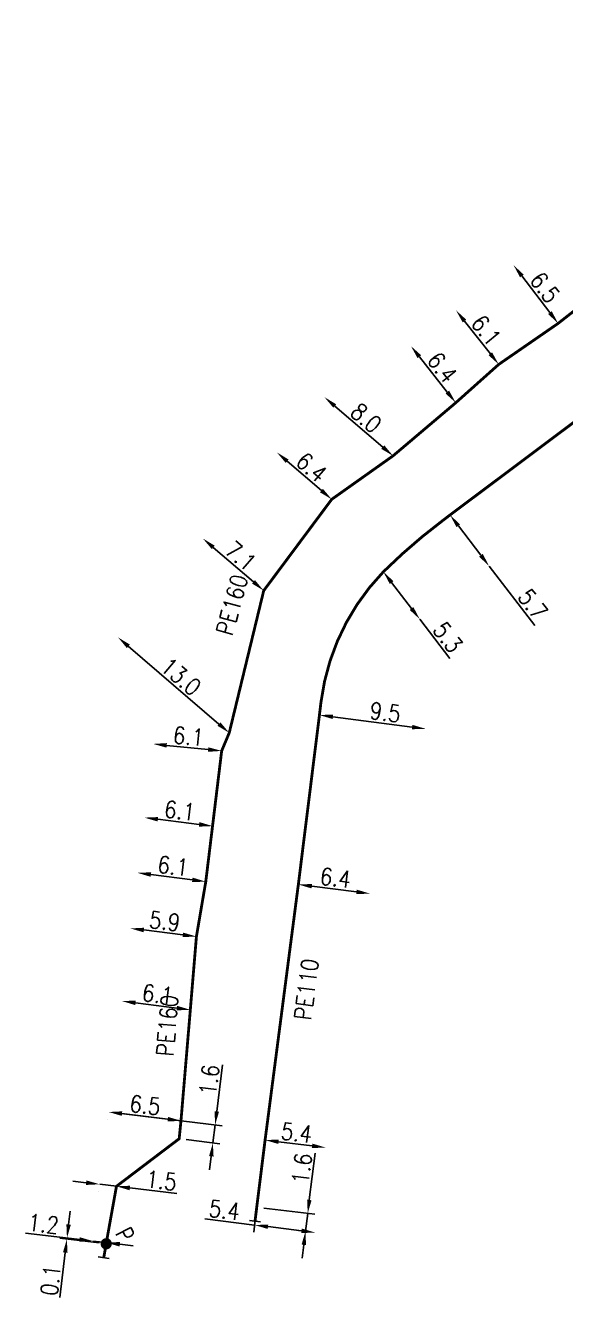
# Model space of a CAD drawing. Header units: millimetres. Extents: x 138988 to 140002, y 128990 to 130001.
# Drawn here: x 139545.8 to 139593.7, y 128994.7 to 129107.6 of the extents above; entities that cross this region are included whole.
import ezdxf
from ezdxf.enums import TextEntityAlignment as Align

# ---------------------------------------------------------------- set-up
doc = ezdxf.new("R2010")
doc.units = ezdxf.units.MM
doc.header["$PDMODE"] = 34
doc.linetypes.add('L_25_PE', pattern=[2000, 1000, 1000])
doc.layers.get('0').update_dxf_attribs({"linetype": 'CONTINUOUS'})
doc.layers.get('Defpoints').update_dxf_attribs({"linetype": 'CONTINUOUS'})
for name, color, linetype in [('L_150', 1, 'CONTINUOUS'), ('L_300', 7, 'CONTINUOUS'), ('L_340', 7, 'CONTINUOUS')]:
    doc.layers.add(name, color=color, linetype=linetype)
doc.styles.add('G_ROMANS', font='ROMANS.SHX', dxfattribs={"width": 0.75})
doc.styles.get("Standard").update_dxf_attribs({"font": 'romans.shx', "width": 0.85})
doc.dimstyles.get("Standard").update_dxf_attribs({"dimtxt": 1.5, "dimasz": 1.2, "dimexe": 0.625, "dimexo": 0.625, "dimgap": 0.25, "dimtad": 1, "dimdec": 1, "dimzin": 0, "dimdsep": 46, "dimtxsty": 'Standard', "dimcen": -0.5, "dimadec": 0, "dimazin": 0, "dimtfac": 1, "dimtdec": 1, "dimtmove": 0, "dimatfit": 3, "dimfxl": 0, "dimtolj": 1, "dimtzin": 0, "dimarcsym": 0})

# ---------------------------------------------------------------- blocks, each defined once
blk = doc.blocks.new('*D25')
at = {"layer": 'Defpoints', "color": 0, "linetype": 'Continuous', "transparency": 16777216}
for p in [(139549.51, 128999.98), (139551.81, 128999.71), (139552.99, 128999.47)]:
    blk.add_point(p, dxfattribs=at)
at = {"layer": 'L_300', "color": 0, "linetype": 'Continuous', "lineweight": -2, "transparency": 16777216}
for p, q in [((139549.66, 129001.18), (139549.8, 129002.37)), ((139551.19, 128999.79), (139548.89, 129000.06)), ((139552.37, 128999.55), (139548.88, 128999.96)), ((139549.51, 128999.98), (139549.5, 128999.88)), ((139549.36, 128998.69), (139548.89, 128994.71))]:
    blk.add_line(p, q, dxfattribs=at)
at = {"layer": 'L_300', "color": 0, "linetype": 'Continuous', "transparency": 16777216}
for points in [[(139549.46, 129001.2), (139549.85, 129001.15), (139549.51, 128999.98)], [(139549.16, 128998.72), (139549.56, 128998.67), (139549.5, 128999.88)]]:
    blk.add_solid(points, dxfattribs=at)
at = {"layer": 'L_300', "color": 0, "linetype": 'Continuous', "transparency": 16777216, "insert": (139548.06, 128996.23), "char_height": 1.5, "attachment_point": 5, "rotation": 83.2549}
blk.add_mtext('\\A1;0.1', dxfattribs=at)
blk = doc.blocks.new('*D26')
at = {"layer": 'Defpoints', "color": 0, "linetype": 'Continuous', "transparency": 16777216}
for p in [(139551.81, 128999.71), (139551.81, 128999.71), (139553, 128999.57)]:
    blk.add_point(p, dxfattribs=at)
at = {"layer": 'L_150', "color": 0, "linetype": 'Continuous', "lineweight": -2, "transparency": 16777216}
for p, q in [((139550.62, 128999.85), (139545.83, 129000.42)), ((139553, 128999.57), (139551.81, 128999.71)), ((139554.2, 128999.43), (139555.39, 128999.29))]:
    blk.add_line(p, q, dxfattribs=at)
at = {"layer": 'L_150', "color": 0, "linetype": 'Continuous', "transparency": 16777216}
for points in [[(139550.64, 129000.05), (139550.6, 128999.65), (139551.81, 128999.71)], [(139554.22, 128999.63), (139554.17, 128999.23), (139553, 128999.57)]]:
    blk.add_solid(points, dxfattribs=at)
at = {"layer": 'L_150', "color": 0, "linetype": 'Continuous', "transparency": 16777216, "insert": (139547.43, 129001.24), "char_height": 1.5, "attachment_point": 5, "rotation": 353.2549}
blk.add_mtext('\\A1;1.2', dxfattribs=at)
blk = doc.blocks.new('*D27')
at = {"layer": 'Defpoints', "color": 0, "linetype": 'Continuous', "transparency": 16777216}
for p in [(139552.41, 129004.75), (139552.41, 129004.75), (139553.9, 129004.57)]:
    blk.add_point(p, dxfattribs=at)
at = {"layer": 'L_150', "color": 0, "linetype": 'Continuous', "lineweight": -2, "transparency": 16777216}
for p, q in [((139551.22, 129004.89), (139550.03, 129005.04)), ((139552.41, 129004.75), (139553.9, 129004.57)), ((139552.33, 129004.13), (139552.33, 129004.13)), ((139553.82, 129003.95), (139553.82, 129003.95)), ((139555.09, 129004.42), (139559.25, 129003.92))]:
    blk.add_line(p, q, dxfattribs=at)
at = {"layer": 'L_150', "color": 0, "linetype": 'Continuous', "transparency": 16777216}
for points in [[(139551.24, 129005.09), (139551.19, 129004.69), (139552.41, 129004.75)], [(139555.11, 129004.62), (139555.06, 129004.22), (139553.9, 129004.57)]]:
    blk.add_solid(points, dxfattribs=at)
at = {"layer": 'L_150', "color": 0, "linetype": 'Continuous', "transparency": 16777216, "insert": (139557.88, 129005.09), "char_height": 1.5, "attachment_point": 5, "rotation": 353.0879}
blk.add_mtext('\\A1;1.5', dxfattribs=at)
blk = doc.blocks.new('*D28')
at = {"layer": 'Defpoints', "color": 0, "linetype": 'Continuous', "transparency": 16777216}
for p in [(139553.2, 129011.16), (139553.2, 129011.16), (139559.65, 129010.38)]:
    blk.add_point(p, dxfattribs=at)
at = {"layer": 'L_150', "color": 0, "linetype": 'Continuous', "lineweight": -2, "transparency": 16777216}
for p, q in [((139553.12, 129010.54), (139553.12, 129010.54)), ((139558.46, 129010.52), (139554.39, 129011.02)), ((139559.58, 129009.76), (139559.58, 129009.76))]:
    blk.add_line(p, q, dxfattribs=at)
at = {"layer": 'L_150', "color": 0, "linetype": 'Continuous', "transparency": 16777216}
for points in [[(139554.41, 129011.22), (139554.37, 129010.82), (139553.2, 129011.16)], [(139558.48, 129010.72), (139558.44, 129010.32), (139559.65, 129010.38)]]:
    blk.add_solid(points, dxfattribs=at)
at = {"layer": 'L_150', "color": 0, "linetype": 'Continuous', "transparency": 16777216, "insert": (139556.44, 129011.78), "char_height": 1.5, "attachment_point": 5, "rotation": 353.0879}
blk.add_mtext('\\A1;6.5', dxfattribs=at)
blk = doc.blocks.new('*D29')
at = {"layer": 'Defpoints', "color": 0, "linetype": 'Continuous', "transparency": 16777216}
for p in [(139553.2, 129011.16), (139562.65, 129010.01), (139559.46, 129008.79)]:
    blk.add_point(p, dxfattribs=at)
at = {"layer": 'L_150', "color": 0, "linetype": 'Continuous', "lineweight": -2, "transparency": 16777216}
for p, q in [((139562.79, 129011.2), (139563.3, 129015.36)), ((139553.82, 129011.09), (139563.27, 129009.93)), ((139562.45, 129008.42), (139562.65, 129010.01)), ((139560.08, 129008.71), (139563.07, 129008.35)), ((139562.31, 129007.23), (139562.16, 129006.04))]:
    blk.add_line(p, q, dxfattribs=at)
at = {"layer": 'L_150', "color": 0, "linetype": 'Continuous', "transparency": 16777216}
for points in [[(139562.6, 129011.23), (139562.99, 129011.18), (139562.65, 129010.01)], [(139562.11, 129007.25), (139562.51, 129007.21), (139562.45, 129008.42)]]:
    blk.add_solid(points, dxfattribs=at)
at = {"layer": 'L_150', "color": 0, "linetype": 'Continuous', "transparency": 16777216, "insert": (139562.13, 129014), "char_height": 1.5, "attachment_point": 5, "rotation": 83.0408}
blk.add_mtext('\\A1;1.6', dxfattribs=at)
blk = doc.blocks.new('*D30')
at = {"layer": 'Defpoints', "color": 0, "linetype": 'Continuous', "transparency": 16777216}
for p in [(139554.4, 129021), (139554.4, 129021), (139560.45, 129020.23)]:
    blk.add_point(p, dxfattribs=at)
at = {"layer": 'L_150', "color": 0, "linetype": 'Continuous', "lineweight": -2, "transparency": 16777216}
blk.add_line((139559.26, 129020.38), (139555.59, 129020.85), dxfattribs=at)
at = {"layer": 'L_150', "color": 0, "linetype": 'Continuous', "transparency": 16777216}
for points in [[(139555.61, 129021.05), (139555.56, 129020.65), (139554.4, 129021)], [(139559.28, 129020.58), (139559.23, 129020.18), (139560.45, 129020.23)]]:
    blk.add_solid(points, dxfattribs=at)
at = {"layer": 'L_150', "color": 0, "linetype": 'Continuous', "transparency": 16777216, "insert": (139557.55, 129021.61), "char_height": 1.5, "attachment_point": 5, "rotation": 352.7464}
blk.add_mtext('\\A1;6.1', dxfattribs=at)
blk = doc.blocks.new('*D31')
at = {"layer": 'Defpoints', "color": 0, "linetype": 'Continuous', "transparency": 16777216}
for p in [(139555.13, 129027.45), (139555.13, 129027.45), (139560.99, 129026.73)]:
    blk.add_point(p, dxfattribs=at)
at = {"layer": 'L_150', "color": 0, "linetype": 'Continuous', "lineweight": -2, "transparency": 16777216}
blk.add_line((139559.79, 129026.88), (139556.32, 129027.31), dxfattribs=at)
at = {"layer": 'L_150', "color": 0, "linetype": 'Continuous', "transparency": 16777216}
for points in [[(139556.35, 129027.51), (139556.3, 129027.11), (139555.13, 129027.45)], [(139559.82, 129027.08), (139559.77, 129026.68), (139560.99, 129026.73)]]:
    blk.add_solid(points, dxfattribs=at)
at = {"layer": 'L_150', "color": 0, "linetype": 'Continuous', "transparency": 16777216, "insert": (139558.18, 129028.09), "char_height": 1.5, "attachment_point": 5, "rotation": 352.9708}
blk.add_mtext('\\A1;5.9', dxfattribs=at)
blk = doc.blocks.new('*D32')
at = {"layer": 'Defpoints', "color": 0, "linetype": 'Continuous', "transparency": 16777216}
for p in [(139555.77, 129032.38), (139555.77, 129032.38), (139561.82, 129031.6)]:
    blk.add_point(p, dxfattribs=at)
at = {"layer": 'L_150', "color": 0, "linetype": 'Continuous', "lineweight": -2, "transparency": 16777216}
blk.add_line((139560.63, 129031.76), (139556.96, 129032.23), dxfattribs=at)
at = {"layer": 'L_150', "color": 0, "linetype": 'Continuous', "transparency": 16777216}
for points in [[(139556.98, 129032.43), (139556.93, 129032.03), (139555.77, 129032.38)], [(139560.65, 129031.96), (139560.6, 129031.56), (139561.82, 129031.6)]]:
    blk.add_solid(points, dxfattribs=at)
at = {"layer": 'L_150', "color": 0, "linetype": 'Continuous', "transparency": 16777216, "insert": (139558.92, 129032.99), "char_height": 1.5, "attachment_point": 5, "rotation": 352.6503}
blk.add_mtext('\\A1;6.1', dxfattribs=at)
blk = doc.blocks.new('*D33')
at = {"layer": 'Defpoints', "color": 0, "linetype": 'Continuous', "transparency": 16777216}
for p in [(139556.37, 129037.28), (139556.37, 129037.28), (139562.42, 129036.53)]:
    blk.add_point(p, dxfattribs=at)
at = {"layer": 'L_150', "color": 0, "linetype": 'Continuous', "lineweight": -2, "transparency": 16777216}
blk.add_line((139561.23, 129036.68), (139557.56, 129037.13), dxfattribs=at)
at = {"layer": 'L_150', "color": 0, "linetype": 'Continuous', "transparency": 16777216}
for points in [[(139557.59, 129037.33), (139557.54, 129036.94), (139556.37, 129037.28)], [(139561.26, 129036.88), (139561.21, 129036.48), (139562.42, 129036.53)]]:
    blk.add_solid(points, dxfattribs=at)
at = {"layer": 'L_150', "color": 0, "linetype": 'Continuous', "transparency": 16777216, "insert": (139559.52, 129037.9), "char_height": 1.5, "attachment_point": 5, "rotation": 352.9606}
blk.add_mtext('\\A1;6.1', dxfattribs=at)
blk = doc.blocks.new('*D34')
at = {"layer": 'Defpoints', "color": 0, "linetype": 'Continuous', "transparency": 16777216}
for p in [(139557.16, 129043.82), (139557.16, 129043.82), (139563.23, 129043.2)]:
    blk.add_point(p, dxfattribs=at)
at = {"layer": 'L_150', "color": 0, "linetype": 'Continuous', "lineweight": -2, "transparency": 16777216}
blk.add_line((139562.03, 129043.32), (139558.35, 129043.69), dxfattribs=at)
at = {"layer": 'L_150', "color": 0, "linetype": 'Continuous', "transparency": 16777216}
for points in [[(139558.37, 129043.89), (139558.33, 129043.49), (139557.16, 129043.82)], [(139562.05, 129043.52), (139562.01, 129043.12), (139563.23, 129043.2)]]:
    blk.add_solid(points, dxfattribs=at)
at = {"layer": 'L_150', "color": 0, "linetype": 'Continuous', "transparency": 16777216, "insert": (139560.29, 129044.5), "char_height": 1.5, "attachment_point": 5, "rotation": 354.186}
blk.add_mtext('\\A1;6.1', dxfattribs=at)
blk = doc.blocks.new('*D35')
at = {"layer": 'Defpoints', "color": 0, "linetype": 'Continuous', "transparency": 16777216}
for p in [(139561.57, 129062.04), (139561.57, 129062.04), (139566.96, 129057.42)]:
    blk.add_point(p, dxfattribs=at)
at = {"layer": 'L_150', "color": 0, "linetype": 'Continuous', "lineweight": -2, "transparency": 16777216}
blk.add_line((139566.05, 129058.2), (139562.48, 129061.26), dxfattribs=at)
at = {"layer": 'L_150', "color": 0, "linetype": 'Continuous', "transparency": 16777216}
for points in [[(139562.61, 129061.41), (139562.35, 129061.11), (139561.57, 129062.04)], [(139566.18, 129058.35), (139565.92, 129058.05), (139566.96, 129057.42)]]:
    blk.add_solid(points, dxfattribs=at)
at = {"layer": 'L_150', "color": 0, "linetype": 'Continuous', "transparency": 16777216, "insert": (139564.92, 129060.49), "char_height": 1.5, "attachment_point": 5, "rotation": 319.4273}
blk.add_mtext('\\A1;7.1', dxfattribs=at)
blk = doc.blocks.new('*D36')
at = {"layer": 'Defpoints', "color": 0, "linetype": 'Continuous', "transparency": 16777216}
for p in [(139568.13, 129069.68), (139568.13, 129069.68), (139572.99, 129065.52)]:
    blk.add_point(p, dxfattribs=at)
at = {"layer": 'L_150', "color": 0, "linetype": 'Continuous', "lineweight": -2, "transparency": 16777216}
blk.add_line((139572.08, 129066.3), (139569.04, 129068.9), dxfattribs=at)
at = {"layer": 'L_150', "color": 0, "linetype": 'Continuous', "transparency": 16777216}
for points in [[(139569.17, 129069.05), (139568.91, 129068.75), (139568.13, 129069.68)], [(139572.21, 129066.45), (139571.95, 129066.14), (139572.99, 129065.52)]]:
    blk.add_solid(points, dxfattribs=at)
at = {"layer": 'L_150', "color": 0, "linetype": 'Continuous', "transparency": 16777216, "insert": (139571.21, 129068.36), "char_height": 1.5, "attachment_point": 5, "rotation": 319.4276}
blk.add_mtext('\\A1;6.4', dxfattribs=at)
blk = doc.blocks.new('*D37')
at = {"layer": 'Defpoints', "color": 0, "linetype": 'Continuous', "transparency": 16777216}
for p in [(139580.02, 129079.11), (139580.02, 129079.11), (139583.99, 129074.09)]:
    blk.add_point(p, dxfattribs=at)
at = {"layer": 'L_150', "color": 0, "linetype": 'Continuous', "lineweight": -2, "transparency": 16777216}
blk.add_line((139583.24, 129075.04), (139580.76, 129078.17), dxfattribs=at)
at = {"layer": 'L_150', "color": 0, "linetype": 'Continuous', "transparency": 16777216}
for points in [[(139580.92, 129078.3), (139580.6, 129078.05), (139580.02, 129079.11)], [(139583.4, 129075.16), (139583.08, 129074.91), (139583.99, 129074.09)]]:
    blk.add_solid(points, dxfattribs=at)
at = {"layer": 'L_150', "color": 0, "linetype": 'Continuous', "transparency": 16777216, "insert": (139582.79, 129077.22), "char_height": 1.5, "attachment_point": 5, "rotation": 308.3269}
blk.add_mtext('\\A1;6.4', dxfattribs=at)
blk = doc.blocks.new('*D38')
at = {"layer": 'Defpoints', "color": 0, "linetype": 'Continuous', "transparency": 16777216}
for p in [(139589.12, 129086.29), (139589.12, 129086.29), (139593.07, 129081.13)]:
    blk.add_point(p, dxfattribs=at)
at = {"layer": 'L_150', "color": 0, "linetype": 'Continuous', "lineweight": -2, "transparency": 16777216}
blk.add_line((139592.34, 129082.09), (139589.85, 129085.34), dxfattribs=at)
at = {"layer": 'L_150', "color": 0, "linetype": 'Continuous', "transparency": 16777216}
for points in [[(139590.01, 129085.46), (139589.69, 129085.22), (139589.12, 129086.29)], [(139592.5, 129082.21), (139592.18, 129081.96), (139593.07, 129081.13)]]:
    blk.add_solid(points, dxfattribs=at)
at = {"layer": 'L_150', "color": 0, "linetype": 'Continuous', "transparency": 16777216, "insert": (139591.89, 129084.32), "char_height": 1.5, "attachment_point": 5, "rotation": 307.4764}
blk.add_mtext('\\A1;6.5', dxfattribs=at)
blk = doc.blocks.new('L_300_12')
at = {"color": 0, "linetype": 'Continuous', "const_width": 0.497, "flags": 128}
blk.add_lwpolyline([(-0.25, 0, 1), (0.25, 0, 1)], format="xyb", close=True, dxfattribs=at)
at = {"color": 0, "linetype": 'Continuous', "style": 'G_ROMANS', "width": 0.75}
blk.add_text('P', height=1.5, dxfattribs=at).set_placement((0, 1.85), align=Align.MIDDLE)
at = {"color": 0, "linetype": 'Continuous', "width": 0.75, "flags": 3}
for tag, p in [('DEF_LEG', (0, -5)), ('DEF_COUP', (0, -7.5)), ('DEF_TYPE', (0, -10))]:
    blk.add_attdef(tag, text='', height=1.2, dxfattribs=at).set_placement(p, align=Align.MIDDLE)
blk = doc.blocks.new('L_340_07')
at = {"color": 0, "linetype": 'Continuous', "const_width": 0.25, "flags": 128}
blk.add_lwpolyline([(0, 0), (1.25, 0)], dxfattribs=at)
at = {"color": 0, "linetype": 'Continuous', "flags": 128}
blk.add_lwpolyline([(1.25, -0.5), (1.25, 0.5)], dxfattribs=at)
at = {"color": 0, "linetype": 'Continuous', "style": 'G_ROMANS', "width": 0.75, "flags": 3}
for tag, p in [('DEF_LEG', (0.72, -3.47)), ('DEF_COUP', (0.72, -5.97)), ('DEF_TYPE', (0.72, -8.47))]:
    blk.add_attdef(tag, text='', height=1.2, dxfattribs=at).set_placement(p, align=Align.MIDDLE)
blk = doc.blocks.new('*D41')
at = {"layer": 'Defpoints', "color": 0, "linetype": 'Continuous', "transparency": 16777216}
for p in [(139584.02, 129082.28), (139584.02, 129082.28), (139587.8, 129077.49)]:
    blk.add_point(p, dxfattribs=at)
at = {"layer": 'L_150', "color": 0, "linetype": 'Continuous', "lineweight": -2, "transparency": 16777216}
blk.add_line((139587.06, 129078.44), (139584.76, 129081.34), dxfattribs=at)
at = {"layer": 'L_150', "color": 0, "linetype": 'Continuous', "transparency": 16777216}
for points in [[(139584.92, 129081.46), (139584.61, 129081.21), (139584.02, 129082.28)], [(139587.21, 129078.56), (139586.9, 129078.31), (139587.8, 129077.49)]]:
    blk.add_solid(points, dxfattribs=at)
at = {"layer": 'L_150', "color": 0, "linetype": 'Continuous', "transparency": 16777216, "insert": (139586.69, 129080.51), "char_height": 1.5, "attachment_point": 5, "rotation": 308.3269}
blk.add_mtext('\\A1;6.1', dxfattribs=at)
blk = doc.blocks.new('*D42')
at = {"layer": 'Defpoints', "color": 0, "linetype": 'Continuous', "transparency": 16777216}
for p in [(139572.35, 129074.58), (139572.35, 129074.58), (139578.43, 129069.38)]:
    blk.add_point(p, dxfattribs=at)
at = {"layer": 'L_150', "color": 0, "linetype": 'Continuous', "lineweight": -2, "transparency": 16777216}
blk.add_line((139577.51, 129070.16), (139573.26, 129073.8), dxfattribs=at)
at = {"layer": 'L_150', "color": 0, "linetype": 'Continuous', "transparency": 16777216}
for points in [[(139573.39, 129073.95), (139573.13, 129073.65), (139572.35, 129074.58)], [(139577.65, 129070.31), (139577.38, 129070), (139578.43, 129069.38)]]:
    blk.add_solid(points, dxfattribs=at)
at = {"layer": 'L_150', "color": 0, "linetype": 'Continuous', "transparency": 16777216, "insert": (139576.04, 129072.74), "char_height": 1.5, "attachment_point": 5, "rotation": 319.3816}
blk.add_mtext('\\A1;8.0', dxfattribs=at)
blk = doc.blocks.new('*D43')
at = {"layer": 'Defpoints', "color": 0, "linetype": 'Continuous', "transparency": 16777216}
for p in [(139554.04, 129053.27), (139554.04, 129053.27), (139563.9, 129044.8)]:
    blk.add_point(p, dxfattribs=at)
at = {"layer": 'L_150', "color": 0, "linetype": 'Continuous', "lineweight": -2, "transparency": 16777216}
blk.add_line((139562.99, 129045.58), (139554.95, 129052.48), dxfattribs=at)
at = {"layer": 'L_150', "color": 0, "linetype": 'Continuous', "transparency": 16777216}
for points in [[(139555.08, 129052.64), (139554.82, 129052.33), (139554.04, 129053.27)], [(139563.12, 129045.73), (139562.86, 129045.43), (139563.9, 129044.8)]]:
    blk.add_solid(points, dxfattribs=at)
at = {"layer": 'L_150', "color": 0, "linetype": 'Continuous', "transparency": 16777216, "insert": (139559.62, 129049.79), "char_height": 1.5, "attachment_point": 5, "rotation": 319.3349}
blk.add_mtext('\\A1;13.0', dxfattribs=at)
blk = doc.blocks.new('*D778')
at = {"layer": 'Defpoints', "color": 0, "linetype": 'Continuous', "transparency": 16777216}
for p in [(139571.9, 129046.38), (139581.32, 129045.16), (139581.32, 129045.16)]:
    blk.add_point(p, dxfattribs=at)
at = {"layer": 'L_150', "color": 0, "linetype": 'Continuous', "lineweight": -2, "transparency": 16777216}
blk.add_line((139573.09, 129046.23), (139580.13, 129045.31), dxfattribs=at)
at = {"layer": 'L_150', "color": 0, "linetype": 'Continuous', "transparency": 16777216}
for points in [[(139573.11, 129046.43), (139573.06, 129046.03), (139571.9, 129046.38)], [(139580.15, 129045.51), (139580.1, 129045.12), (139581.32, 129045.16)]]:
    blk.add_solid(points, dxfattribs=at)
at = {"layer": 'L_150', "color": 0, "linetype": 'Continuous', "transparency": 16777216, "insert": (139577.74, 129046.63), "char_height": 1.5, "attachment_point": 5, "rotation": 352.588}
blk.add_mtext('\\A1;9.5', dxfattribs=at)
blk = doc.blocks.new('*D779')
at = {"layer": 'Defpoints', "color": 0, "linetype": 'Continuous', "transparency": 16777216}
for p in [(139570.03, 129031.35), (139576.38, 129030.54), (139576.38, 129030.54)]:
    blk.add_point(p, dxfattribs=at)
at = {"layer": 'L_150', "color": 0, "linetype": 'Continuous', "lineweight": -2, "transparency": 16777216}
blk.add_line((139571.22, 129031.19), (139575.19, 129030.69), dxfattribs=at)
at = {"layer": 'L_150', "color": 0, "linetype": 'Continuous', "transparency": 16777216}
for points in [[(139571.24, 129031.39), (139571.19, 129031), (139570.03, 129031.35)], [(139575.21, 129030.89), (139575.16, 129030.49), (139576.38, 129030.54)]]:
    blk.add_solid(points, dxfattribs=at)
at = {"layer": 'L_150', "color": 0, "linetype": 'Continuous', "transparency": 16777216, "insert": (139573.33, 129031.94), "char_height": 1.5, "attachment_point": 5, "rotation": 352.7847}
blk.add_mtext('\\A1;6.4', dxfattribs=at)
blk = doc.blocks.new('*D780')
at = {"layer": 'Defpoints', "color": 0, "linetype": 'Continuous', "transparency": 16777216}
for p in [(139567.08, 129008.67), (139572.44, 129008.01), (139572.44, 129008.01)]:
    blk.add_point(p, dxfattribs=at)
at = {"layer": 'L_150', "color": 0, "linetype": 'Continuous', "lineweight": -2, "transparency": 16777216}
blk.add_line((139568.27, 129008.52), (139571.25, 129008.16), dxfattribs=at)
at = {"layer": 'L_150', "color": 0, "linetype": 'Continuous', "transparency": 16777216}
for points in [[(139568.29, 129008.72), (139568.24, 129008.33), (139567.08, 129008.67)], [(139571.27, 129008.36), (139571.22, 129007.96), (139572.44, 129008.01)]]:
    blk.add_solid(points, dxfattribs=at)
at = {"layer": 'L_150', "color": 0, "linetype": 'Continuous', "transparency": 16777216, "insert": (139569.88, 129009.33), "char_height": 1.5, "attachment_point": 5, "rotation": 352.9666}
blk.add_mtext('\\A1;5.4', dxfattribs=at)
blk = doc.blocks.new('*D781')
at = {"layer": 'Defpoints', "color": 0, "linetype": 'Continuous', "transparency": 16777216}
for p in [(139566.34, 129002.72), (139570.66, 129000.58), (139571.51, 129000.47)]:
    blk.add_point(p, dxfattribs=at)
at = {"layer": 'L_340', "color": 0, "linetype": 'Continuous', "lineweight": -2, "transparency": 16777216}
for p, q in [((139571, 129003.36), (139571.52, 129007.51)), ((139566.96, 129002.64), (139571.48, 129002.09)), ((139570.66, 129000.58), (139570.86, 129002.16)), ((139570.89, 129000.55), (139570.04, 129000.65)), ((139570.51, 128999.39), (139570.37, 128998.19))]:
    blk.add_line(p, q, dxfattribs=at)
at = {"layer": 'L_340', "color": 0, "linetype": 'Continuous', "transparency": 16777216}
for points in [[(139570.81, 129003.38), (139571.2, 129003.33), (139570.86, 129002.16)], [(139570.32, 128999.41), (139570.71, 128999.36), (139570.66, 129000.58)]]:
    blk.add_solid(points, dxfattribs=at)
at = {"layer": 'L_340', "color": 0, "linetype": 'Continuous', "transparency": 16777216, "insert": (139570.34, 129006.15), "char_height": 1.5, "attachment_point": 5, "rotation": 82.9666}
blk.add_mtext('\\A1;1.6', dxfattribs=at)
blk = doc.blocks.new('*D782')
at = {"layer": 'Defpoints', "color": 0, "linetype": 'Continuous', "transparency": 16777216}
for p in [(139566.34, 129002.72), (139571.51, 129000.47), (139571.51, 129000.47)]:
    blk.add_point(p, dxfattribs=at)
at = {"layer": 'L_340', "color": 0, "linetype": 'Continuous', "lineweight": -2, "transparency": 16777216}
for p, q in [((139566.15, 129001.13), (139561.75, 129001.68)), ((139566.27, 129002.1), (139566.07, 129000.51)), ((139570.32, 129000.62), (139567.34, 129000.99))]:
    blk.add_line(p, q, dxfattribs=at)
at = {"layer": 'L_340', "color": 0, "linetype": 'Continuous', "transparency": 16777216}
for points in [[(139567.36, 129001.18), (139567.31, 129000.79), (139566.15, 129001.13)], [(139570.34, 129000.82), (139570.29, 129000.42), (139571.51, 129000.47)]]:
    blk.add_solid(points, dxfattribs=at)
at = {"layer": 'L_340', "color": 0, "linetype": 'Continuous', "transparency": 16777216, "insert": (139563.48, 129002.47), "char_height": 1.5, "attachment_point": 5, "rotation": 352.9666}
blk.add_mtext('\\A1;5.4', dxfattribs=at)
blk = doc.blocks.new('*D783')
at = {"layer": 'Defpoints', "color": 0, "linetype": 'Continuous', "transparency": 16777216}
for p in [(139577.57, 129059.09), (139580.8, 129054.88), (139580.8, 129054.88)]:
    blk.add_point(p, dxfattribs=at)
at = {"layer": 'L_150', "color": 0, "linetype": 'Continuous', "lineweight": -2, "transparency": 16777216}
for p, q in [((139578.3, 129058.13), (139580.07, 129055.83)), ((139580.8, 129054.88), (139583.46, 129051.41))]:
    blk.add_line(p, q, dxfattribs=at)
at = {"layer": 'L_150', "color": 0, "linetype": 'Continuous', "transparency": 16777216}
for points in [[(139578.46, 129058.26), (139578.14, 129058.01), (139577.57, 129059.09)], [(139580.23, 129055.96), (139579.91, 129055.71), (139580.8, 129054.88)]]:
    blk.add_solid(points, dxfattribs=at)
at = {"layer": 'L_150', "color": 0, "linetype": 'Continuous', "transparency": 16777216, "insert": (139583.29, 129053.28), "char_height": 1.5, "attachment_point": 5, "rotation": 307.4886}
blk.add_mtext('\\A1;5.3', dxfattribs=at)
blk = doc.blocks.new('*D784')
at = {"layer": 'Defpoints', "color": 0, "linetype": 'Continuous', "transparency": 16777216}
for p in [(139583.48, 129064.13), (139586.95, 129059.6), (139586.95, 129059.6)]:
    blk.add_point(p, dxfattribs=at)
at = {"layer": 'L_150', "color": 0, "linetype": 'Continuous', "lineweight": -2, "transparency": 16777216}
for p, q in [((139584.22, 129063.17), (139586.22, 129060.56)), ((139586.95, 129059.6), (139590.99, 129054.34))]:
    blk.add_line(p, q, dxfattribs=at)
at = {"layer": 'L_150', "color": 0, "linetype": 'Continuous', "transparency": 16777216}
for points in [[(139584.37, 129063.3), (139584.06, 129063.05), (139583.48, 129064.13)], [(139586.38, 129060.68), (139586.06, 129060.43), (139586.95, 129059.6)]]:
    blk.add_solid(points, dxfattribs=at)
at = {"layer": 'L_150', "color": 0, "linetype": 'Continuous', "transparency": 16777216, "insert": (139590.82, 129056.21), "char_height": 1.5, "attachment_point": 5, "rotation": 307.4886}
blk.add_mtext('\\A1;5.7', dxfattribs=at)

msp = doc.modelspace()

# ---------------------------------------------------------------- linework, layer by layer
at = {"layer": 'L_150', "linetype": 'L_25_PE', "const_width": 0.25, "flags": 128}
for points in [[(139552.99, 128999.47), (139553, 128999.57), (139553.9, 129004.57), (139559.46, 129008.79), (139559.62, 129010.38), (139560.45, 129020.23), (139560.99, 129026.73), (139561.82, 129031.6), (139562.42, 129036.53), (139563.23, 129043.2), (139563.9, 129044.8), (139566.96, 129057.42), (139572.99, 129065.52), (139578.43, 129069.38), (139583.99, 129074.09), (139587.8, 129077.49), (139593.07, 129081.13), (139600.93, 129087.3), (139606.06, 129091.32), (139606.06, 129091.32), (139610.42, 129094.65), (139619.22, 129101.37), (139639.5, 129117.16), (139639.5, 129117.16, 0.069003), (139642.81, 129121.12), (139642.81, 129121.12), (139642.81, 129121.12), (139642.81, 129121.12, 0.057214), (139643.58, 129123.3), (139643.58, 129123.3), (139643.58, 129123.3, 0.055423), (139643.99, 129127.99), (139643.99, 129127.99), (139643.5, 129128.62), (139650.12, 129133.79, 0.136555), (139651.9, 129132.19), (139651.9, 129132.19), (139651.9, 129132.19), (139651.9, 129132.19), (139653.68, 129131.75), (139653.68, 129131.75, 0.138632), (139657.22, 129132.12), (139658.26, 129132.53), (139662.6, 129134.27), (139662.6, 129134.27, -0.080552), (139666.33, 129135.25), (139666.33, 129135.25), (139666.33, 129135.25, -0.156893), (139673.72, 129134.14), (139675.14, 129133.43), (139675.14, 129133.43, -0.108008), (139679.03, 129130.08), (139680.63, 129127.96), (139685.09, 129122.03), (139694.5, 129109.84), (139703.81, 129097.97), (139708.65, 129091.71), (139712.99, 129085.97), (139714.19, 129084.38, -0.067584), (139720.8, 129072.66), (139721.61, 129070.62), (139727.37, 129056.13), (139727.56, 129055.66, 0.05811), (139731.16, 129049.22), (139731.16, 129049.22), (139731.16, 129049.22, 0.08868), (139738.99, 129043.18), (139738.99, 129043.18), (139738.99, 129043.18, 0.072211), (139745.24, 129041.34), (139745.24, 129041.34), (139752.5, 129040.42), (139752.5, 129040.42, 0.049638), (139760.46, 129040.28), (139760.46, 129040.28), (139760.46, 129040.28, 0.038327), (139764.54, 129040.92, 0.02165), (139768.45, 129041.98, 0.027967), (139774.38, 129044.15), (139774.38, 129044.15), (139774.38, 129044.15, 0.063294), (139783.5, 129049.62), (139785.26, 129051.01), (139798.58, 129061.54), (139804.88, 129066.26), (139807.44, 129068.17), (139807.27, 129070.04), (139807.25, 129070.22), (139807.57, 129070.47)], [(139613, 129086.77), (139609.45, 129083.94), (139595.57, 129073.19), (139583.48, 129064.13), (139582.85, 129063.65, 0.034128), (139577.57, 129059.09), (139577.57, 129059.09), (139577.57, 129059.09, 0.162313), (139572.04, 129047.55), (139571.9, 129046.38), (139570.03, 129031.35), (139570.03, 129031.35), (139567.08, 129008.67), (139566.61, 129004.9), (139566.34, 129002.72)]]:
    msp.add_lwpolyline(points, format="xyb", dxfattribs=at)

# ---------------------------------------------------------------- block references
at = {"layer": 'L_300', "rotation": 296.6051458191408}
msp.add_blockref('L_300_12', (139552.99, 128999.47), dxfattribs=at)
at = {"layer": 'L_340'}
for p, rotation in [((139566.34, 129002.72), 262.966565001729), ((139552.99, 128999.47), 259.9326544182814)]:
    msp.add_blockref('L_340_07', p, dxfattribs=dict(at, rotation=rotation))

# ---------------------------------------------------------------- texts
at = {"layer": 'L_150', "linetype": 'Continuous', "width": 0.85}
for rotation, p in [(74.6172, (139564.15, 129053.32)), (85.1988, (139558.93, 129016.05))]:
    msp.add_text('PE160', height=1.5, rotation=rotation, dxfattribs=at).set_placement(p)
msp.add_text('PE110', height=1.5, rotation=82.5869, dxfattribs=at).set_placement((139570.75, 129022.04), align=Align.MIDDLE)

# ---------------------------------------------------------------- dimensions: what is measured, and where the dimension line sits
at = {"layer": 'L_150', "linetype": 'Continuous'}
for base, p1, p2, angle, picture, middle in [((139589.12, 129086.29), (139593.07, 129081.13), (139589.12, 129086.29), 307.4764, '*D38', (139591.1, 129083.71)), ((139584.02, 129082.28), (139587.8, 129077.49), (139584.02, 129082.28), 308.3269, '*D41', (139585.91, 129079.89)), ((139580.02, 129079.11), (139583.99, 129074.09), (139580.02, 129079.11), 308.3269, '*D37', (139582, 129076.6)), ((139572.35, 129074.58), (139578.43, 129069.38), (139572.35, 129074.58), 319.3816, '*D42', (139575.39, 129071.98)), ((139568.13, 129069.68), (139572.99, 129065.52), (139568.13, 129069.68), 319.4276, '*D36', (139570.56, 129067.6)), ((139586.95, 129059.6), (139583.48, 129064.13), (139586.95, 129059.6), 127.4886, '*D784', (139590.02, 129055.6)), ((139561.57, 129062.04), (139566.96, 129057.42), (139561.57, 129062.04), 319.4273, '*D35', (139564.27, 129059.73)), ((139580.8, 129054.88), (139577.57, 129059.09), (139580.8, 129054.88), 127.4886, '*D783', (139582.49, 129052.67)), ((139554.04, 129053.27), (139563.9, 129044.8), (139554.04, 129053.27), 319.3349, '*D43', (139558.97, 129049.03)), ((139581.32, 129045.16), (139571.9, 129046.38), (139581.32, 129045.16), 172.588, '*D778', (139577.61, 129045.64)), ((139557.16, 129043.82), (139563.23, 129043.2), (139557.16, 129043.82), 354.186, '*D34', (139560.19, 129043.51)), ((139556.37, 129037.28), (139562.42, 129036.53), (139556.37, 129037.28), 352.9606, '*D33', (139559.4, 129036.91)), ((139555.77, 129032.38), (139561.82, 129031.6), (139555.77, 129032.38), 352.6503, '*D32', (139558.79, 129031.99)), ((139576.38, 129030.54), (139570.03, 129031.35), (139576.38, 129030.54), 172.7847, '*D779', (139573.2, 129030.94)), ((139555.13, 129027.45), (139560.99, 129026.73), (139555.13, 129027.45), 352.9708, '*D31', (139558.06, 129027.09)), ((139554.4, 129021), (139560.45, 129020.23), (139554.4, 129021), 352.7464, '*D30', (139557.42, 129020.61)), ((139562.65, 129010.01), (139559.46, 129008.79), (139553.2, 129011.16), 263.0408, '*D29', (139563.12, 129013.88)), ((139553.2, 129011.16), (139559.65, 129010.38), (139553.2, 129011.16), 353.0879, '*D28', (139556.32, 129010.78)), ((139572.44, 129008.01), (139567.08, 129008.67), (139572.44, 129008.01), 172.9666, '*D780', (139569.76, 129008.34)), ((139552.41, 129004.75), (139553.9, 129004.57), (139552.41, 129004.75), 353.0879, '*D27', (139557.76, 129004.1)), ((139551.81, 128999.71), (139553, 128999.57), (139551.81, 128999.71), 353.2549, '*D26', (139547.31, 129000.24))]:
    dim = msp.add_linear_dim(base=base, p1=p1, p2=p2, angle=angle, dimstyle='Standard', dxfattribs=at)
    dim.commit()
    dim.dimension.update_dxf_attribs({"geometry": picture, "text_midpoint": middle, "dimtype": 160})
at = {"layer": 'L_300', "linetype": 'Continuous'}
dim = msp.add_linear_dim(base=(139549.51, 128999.98), p1=(139552.99, 128999.47), p2=(139551.81, 128999.71), angle=263.2549, dimstyle='Standard', dxfattribs=at)
dim.commit()
dim.dimension.update_dxf_attribs({"geometry": '*D25', "text_midpoint": (139549.06, 128996.11), "dimtype": 160})
at = {"layer": 'L_340', "linetype": 'Continuous'}
for base, angle, picture, middle in [((139570.66, 129000.58), 82.9666, '*D781', (139571.33, 129006.03)), ((139571.51, 129000.47), 172.9666, '*D782', (139563.35, 129001.48))]:
    dim = msp.add_linear_dim(base=base, p1=(139566.34, 129002.72), p2=(139571.51, 129000.47), angle=angle, dimstyle='Standard', dxfattribs=at)
    dim.commit()
    dim.dimension.update_dxf_attribs({"geometry": picture, "text_midpoint": middle, "dimtype": 160})

doc.saveas('drawing.dxf')
